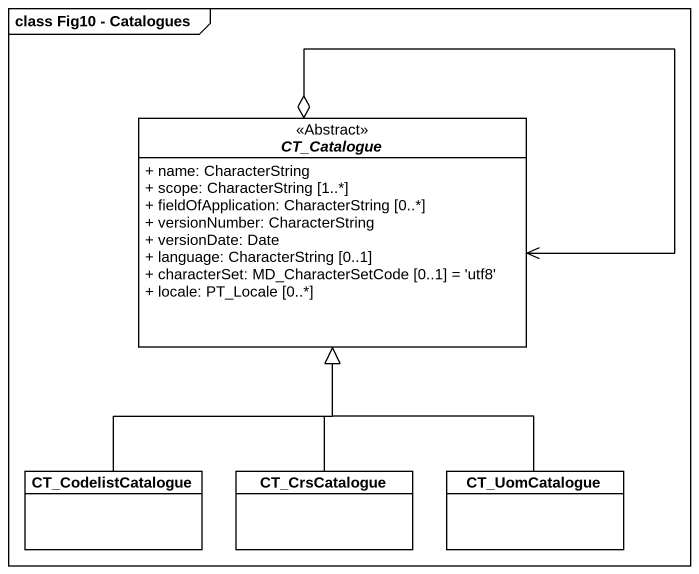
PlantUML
@startuml
mainframe class Fig10 - Catalogues
hide circle
hide empty members
skinparam classAttributeIconSize 0
abstract class CT_Catalogue <<Abstract>> {
  + name: CharacterString
  + scope: CharacterString [1..*]
  + fieldOfApplication: CharacterString [0..*]
  + versionNumber: CharacterString
  + versionDate: Date
  + language: CharacterString [0..1]
  + characterSet: MD_CharacterSetCode [0..1] = 'utf8'
  + locale: PT_Locale [0..*]
}
class CT_CodelistCatalogue
class CT_CrsCatalogue
class CT_UomCatalogue
CT_Catalogue <--o CT_Catalogue
CT_CodelistCatalogue -up-|> CT_Catalogue
CT_CrsCatalogue -up-|> CT_Catalogue
CT_UomCatalogue -up-|> CT_Catalogue
@enduml
